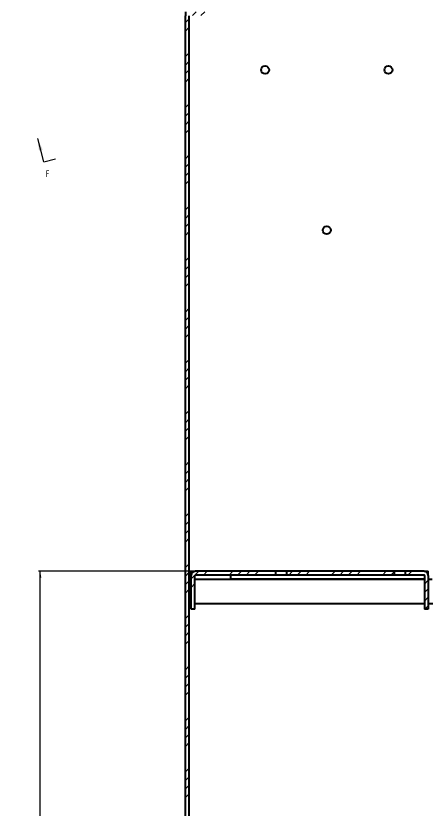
# Model space of a CAD drawing. Header units: millimetres. Extents: x -1281 to 3780, y -2005 to 2969.
# Drawn here: x 3248.2 to 3466.6, y -76.5 to 341.7 of the extents above; entities that cross this region are included whole.
import ezdxf

# ---------------------------------------------------------------- set-up
doc = ezdxf.new("R2010")
doc.units = ezdxf.units.MM
doc.styles.add('SLDTEXTSTYLE0', font='TXT', dxfattribs={"width": 0.75})
doc.dimstyles.new('SLDDIMSTYLE0', dxfattribs={"dimtxt": 10, "dimasz": 3.302, "dimexe": 0, "dimexo": 0.0625, "dimgap": 2.5, "dimtad": 1, "dimdec": 3, "dimrnd": 1e-09, "dimzin": 12, "dimdsep": 46, "dimtxsty": 'SLDTEXTSTYLE0', "dimsah": 1, "dimcen": 0.09, "dimadec": 0, "dimazin": 3, "dimtfac": 1, "dimtdec": 3, "dimtofl": 0, "dimtmove": 0, "dimatfit": 3, "dimfxl": 1, "dimfrac": 2, "dimtolj": 1, "dimtzin": 12, "dimarcsym": 0})

# ---------------------------------------------------------------- blocks, each defined once
blk = doc.blocks.new('_D_13')
at = {"color": 7, "linetype": 'Continuous', "lineweight": 18, "transparency": 16777216}
for p, q in [((3341.83, 48.92), (3260.11, 48.92)), ((3261.11, -391.08), (3261.11, 48.92)), ((3342.83, -391.08), (3260.11, -391.08))]:
    blk.add_line(p, q, dxfattribs=at)
for points in [[(3261.11, 48.92), (3260.6, 45.62), (3261.62, 45.62)], [(3261.11, -391.08), (3261.62, -387.78), (3260.6, -387.78)]]:
    blk.add_solid(points, dxfattribs=at)
at = {"color": 7, "linetype": 'Continuous', "lineweight": 18, "transparency": 16777216, "insert": (3248.22, -221.54), "char_height": 10, "attachment_point": 1, "rotation": 90, "style": 'SLDTEXTSTYLE0'}
blk.add_mtext('440', dxfattribs=at)

msp = doc.modelspace()

# ---------------------------------------------------------------- hatches: boundary and pattern name
at = {"linetype": 'Continuous', "lineweight": 18}
h = msp.add_hatch(dxfattribs=at)
h.set_pattern_fill('ANSI34', angle=3e-322, style=0)
edge = h.paths.add_edge_path(flags=0)
edge.add_line((3339.8323, -543.078), (3487.6323, -543.078))
edge.add_line((3487.6323, -543.078), (3487.6323, -541.078))
edge.add_line((3487.6323, -541.078), (3339.8323, -541.078))
edge.add_arc((3339.8323, -540.878), 0.2, 180, 270, ccw=False)
edge.add_line((3339.6323, -540.878), (3339.6323, 341.722))
edge.add_arc((3339.8323, 341.722), 0.2, 90, 180, ccw=False)
edge.add_line((3339.8323, 341.922), (3355.4323, 341.922))
edge.add_arc((3355.4323, 344.122), 2.2, 270, 360)
edge.add_line((3357.6323, 344.122), (3357.6323, 359.122))
edge.add_line((3357.6323, 359.122), (3355.6323, 359.122))
edge.add_line((3355.6323, 359.122), (3355.6323, 344.122))
edge.add_arc((3355.4323, 344.122), 0.2, 270, 360, ccw=False)
edge.add_line((3355.4323, 343.922), (3339.8323, 343.922))
edge.add_arc((3339.8323, 341.722), 2.2, 90, 180)
edge.add_line((3337.6323, 341.722), (3337.6323, -540.878))
edge.add_arc((3339.8323, -540.878), 2.2, 180, 270)
h = msp.add_hatch(dxfattribs=at)
h.set_pattern_fill('ANSI34', style=0)
edge = h.paths.add_edge_path(flags=0)
edge.add_line((3340.6323, 28.922), (3342.6323, 28.922))
edge.add_line((3342.6323, 28.922), (3342.6323, 46.722))
edge.add_arc((3342.8323, 46.722), 0.2, 90, 180, ccw=False)
edge.add_line((3342.8323, 46.922), (3385.1323, 46.922))
edge.add_line((3385.1323, 46.922), (3385.1323, 48.922))
edge.add_line((3385.1323, 48.922), (3342.8323, 48.922))
edge.add_arc((3342.8323, 46.722), 2.2, 90, 180)
edge.add_line((3340.6323, 46.722), (3340.6323, 28.922))
h = msp.add_hatch(dxfattribs=at)
h.set_pattern_fill('ANSI34', style=0)
h.paths.add_polyline_path([(3447.6323, 46.922), (3447.6323, 48.922), (3391.1323, 48.922), (3391.1323, 46.922)], flags=0)
h = msp.add_hatch(dxfattribs=at)
h.set_pattern_fill('ANSI34', style=0)
edge = h.paths.add_edge_path(flags=0)
edge.add_line((3463.6323, 28.922), (3465.6323, 28.922))
edge.add_line((3465.6323, 28.922), (3465.6323, 46.722))
edge.add_arc((3463.4323, 46.722), 2.2, 0, 90)
edge.add_line((3463.4323, 48.922), (3453.6323, 48.922))
edge.add_line((3453.6323, 48.922), (3453.6323, 46.922))
edge.add_line((3453.6323, 46.922), (3463.4323, 46.922))
edge.add_arc((3463.4323, 46.722), 0.2, 0, 90, ccw=False)
edge.add_line((3463.6323, 46.722), (3463.6323, 28.922))

# ---------------------------------------------------------------- linework, layer by layer
at = {"color": 7, "linetype": 'Continuous'}
for p, q in [((3337.6323, 343.922), (3337.6323, 341.722)), ((3337.6323, -540.8781), (3337.6323, 341.722)), ((3339.6323, -540.8781), (3339.6323, 341.722)), ((3340.6323, 46.922), (3340.6323, 48.922)), ((3340.6323, 48.922), (3342.8323, 48.922)), ((3340.6323, 46.922), (3340.6414, 46.922)), ((3340.6323, 28.922), (3340.6323, 46.722)), ((3342.6323, 28.922), (3342.6323, 46.722)), ((3385.1323, 48.922), (3342.8323, 48.922)), ((3385.1323, 46.922), (3342.8323, 46.922)), ((3361.6323, 44.922), (3361.6323, 46.922)), ((3385.1323, 48.922), (3385.1323, 46.922)), ((3391.1323, 48.922), (3385.1323, 48.922)), ((3391.1323, 46.922), (3385.1323, 46.922)), ((3391.1323, 46.922), (3391.1323, 48.922)), ((3447.6323, 48.922), (3391.1323, 48.922)), ((3447.6323, 46.922), (3391.1323, 46.922)), ((3447.6323, 48.922), (3447.6323, 46.922)), ((3453.6323, 48.922), (3447.6323, 48.922)), ((3453.6323, 46.922), (3447.6323, 46.922)), ((3453.6323, 46.922), (3453.6323, 48.922)), ((3463.4323, 48.922), (3453.6323, 48.922)), ((3463.4323, 46.922), (3453.6323, 46.922)), ((3463.4323, 48.922), (3465.6323, 48.922)), ((3463.6323, 46.722), (3463.6323, 28.922)), ((3465.6232, 46.922), (3465.6323, 46.922)), ((3465.6323, 46.922), (3465.6323, 48.922)), ((3465.6323, 46.722), (3465.6323, 28.922)), ((3342.6323, 44.722), (3361.6323, 44.722)), ((3361.6323, 44.922), (3463.6323, 44.922)), ((3361.6323, 44.922), (3361.6323, 44.722)), ((3465.6323, 44.722), (3467.6323, 44.722)), ((3342.6323, 31.922), (3463.6323, 31.922)), ((3465.6323, 31.922), (3468.1323, 31.922)), ((3342.6323, 28.922), (3340.6323, 28.922)), ((3465.6323, 28.922), (3463.6323, 28.922))]:
    msp.add_line(p, q, dxfattribs=at)
at = {"color": 7, "linetype": 'Continuous', "lineweight": 18}
for q in [(3259.7251, 276.9969), (3269.1458, 266.3732)]:
    msp.add_line((3263.0121, 264.7297), q, dxfattribs=at)
at = {"color": 8, "linetype": 'Continuous'}
msp.add_line((3361.6323, 44.722), (3463.6323, 44.722), dxfattribs=at)
at = {"color": 7, "linetype": 'Continuous'}
for centre in [(3379.6323, 313.2159), (3444.6323, 313.2159), (3412.1323, 228.7159)]:
    msp.add_circle(centre, 2.1, dxfattribs=at)
for centre, radius, start, end in [((3342.8323, 46.722), 2.2, 90, 180), ((3342.8323, 46.722), 0.2, 90, 180), ((3463.4323, 46.722), 2.2, 0, 90), ((3463.4323, 46.722), 0.2, 0, 90)]:
    msp.add_arc(centre, radius, start, end, dxfattribs=at)
at = {"color": 7, "linetype": 'Continuous', "lineweight": 18}
msp.add_solid([(3259.7251, 276.9969), (3260.3873, 270.6004), (3262.35, 271.1263)], dxfattribs=at)

# ---------------------------------------------------------------- texts
at = {"color": 7, "linetype": 'Continuous', "insert": (3263.8392, 260.323), "char_height": 3.5, "attachment_point": 1, "style": 'SLDTEXTSTYLE0'}
msp.add_mtext('F', dxfattribs=at)

# ---------------------------------------------------------------- dimensions: what is measured, and where the dimension line sits
at = {"color": 7, "linetype": 'Continuous', "lineweight": 18}
dim = msp.add_linear_dim(base=(3261.112, 48.922), p1=(3343.8323, -391.078), p2=(3342.8323, 48.922), angle=90, dimstyle='SLDDIMSTYLE0', dxfattribs=at)
dim.commit()
dim.dimension.update_dxf_attribs({"geometry": '_D_13', "text_midpoint": (3261.112, -210.4571), "dimtype": 160})

doc.saveas('drawing.dxf')
